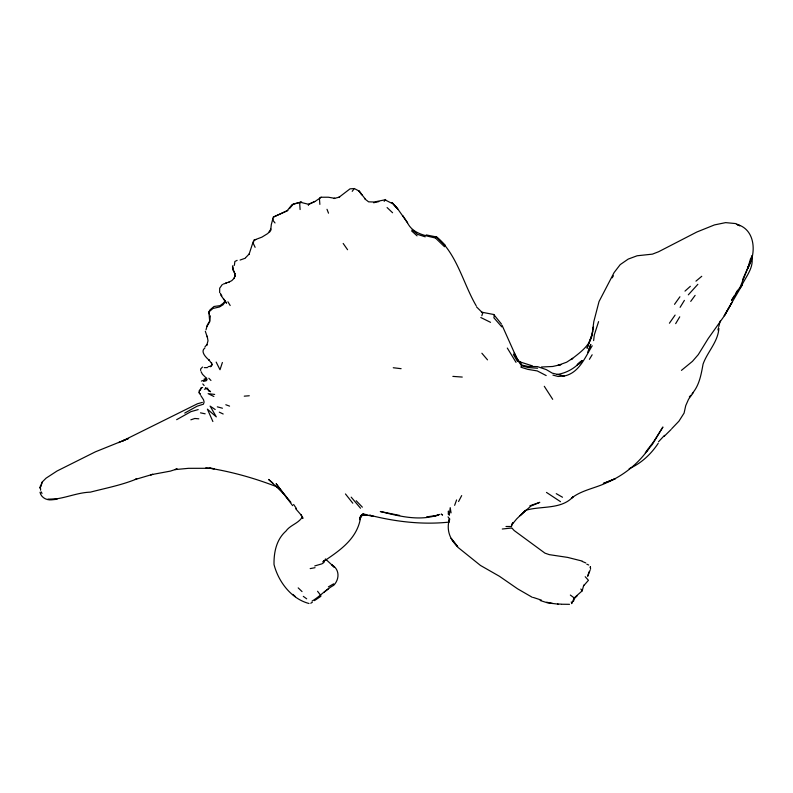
<?xml version="1.0" encoding="UTF-8"?>
<svg xmlns="http://www.w3.org/2000/svg" width="793" height="793" viewBox="0 0 793 793"><rect width="100%" height="100%" fill="white"/><g stroke="black" fill="none" stroke-linecap="round" stroke-linejoin="round"><path stroke-width="1.19" d="M270.919 229.068L267.925 233.429L261.908 237.137L254.097 240.091L253.215 243.282L255.118 247.327M448.263 514.211L448.392 511.049L449.284 515.341L450.216 507.669L451.058 512.883M546.189 375.565L537.238 370.916L527.89 369.379L520.971 367.238L521.725 365.067L517.581 359.645L514.112 353.004L517.036 358.753L521.725 365.067L528.128 366.425L537.446 366.594L546.327 369.617L552.285 373.146L564.18 376.031C579.138 373.007 585.036 357.346 592.212 345.768M200.223 394.25L199.093 392.694L199.241 390.989L201.135 387.975L202.602 387.47M270.71 230.059L271.295 224.637L273.307 217.104L287.879 210.452M593.63 340.584L594.304 334.924L598.586 321.611M210.373 315.842L209.739 320.957L207.27 325.18L206.021 329.799M308.378 205.387L308.527 204.287L314.811 201.541M42.445 481.946L40.185 487.903L41.92 482.313L46.034 478.189L57.066 470.992L95.368 451.841L128.565 438.46M571.684 603.632L574.191 597.932L582.181 590.854L583.757 585.105M750.763 257.963L747.829 268.103C756.482 253.81 755.858 229.365 736.727 224.32L739.879 225.797L735.498 223.557L725.615 222.625L714.473 224.915L696.869 232.002L658.596 251.738L652.431 254.137L637.136 255.772L628.244 259.073L620.215 264.614L614.079 272.604L599.032 301.548L593.808 321.621L592.133 334.279L587.107 348.077L592.133 334.279L593.491 327.043M593.114 329.026L593.531 326.785M501.463 324.059L493.752 314.504L481.42 312.125L482.699 313.007L481.837 315.753M511.455 526.433L512.724 522.795L511.644 524.976L516.719 518.86L525.501 510.375L520.01 515.708L530.795 506.142L539.805 502.336L529.863 505.775M718.884 328.451C717.913 342.11 707.415 351.805 703.064 364.126C701.161 374.484 699.357 385.418 692.14 393.615M592.639 331.286C591.856 344.648 580.486 352.151 571.039 359.606L572.724 358.377M717.933 329.997L718.508 327.678M718.785 326.577L720.213 321.046M587.653 576.57L590.101 570.137M39.848 488.131L40.552 485.564M201.135 387.975L200.609 389.799L199.241 390.989M253.245 241.538L249.002 254.494M590.161 567.421L590.389 566.648L590.567 569.106M587.93 575.321L589.04 571.862M222.387 362.48L220.008 369.746L216.172 362.104M573.408 601.5L574.41 598.546L577.403 595.573M232.884 265.556L232.537 267.875L234.936 274.14L234.837 273.169L235.124 276.37L235.243 275.468L233.935 278.541L234.55 277.768L231.863 280.593L228.255 282.486M454.637 505.339L456.599 499.947M588.703 350.1L590.785 344.43L587.712 352.251M747.829 268.103L750.981 260.015M308.527 204.287L300.428 202.274L299.734 204.059L300.101 209.55M352.201 191.341L354.332 188.546L359.031 191.034L361.539 194.285M742.585 279.741L748.651 266.002L740.345 286.689L731.493 300.418L734.348 295.829M324.05 561.236L324.615 560.116L322.91 561.89C340.088 550.342 358.188 538.358 360.835 515.787L359.516 519.683L362.272 514.459L359.863 517.571L364.027 513.933L362.104 514.826M384.169 201.323L385.636 199.469M458.562 501.523L461.675 495.605M206.686 378.092L205.922 379.5L201.372 381.066M735.498 293.995L737.569 290.278M206.983 326.339L209.719 321.76L208.896 311.966L209.907 309.994L213.971 306.494L220.067 305.622L223.497 303.075L225.133 300.844M675.666 323.643L679.74 316.823M612.166 277.837L613.395 275.795M589.397 359.338L592.153 354.788M680.116 307.337L684.399 300.369M392.079 202.602L397.779 208.985L392.119 202.73L397.779 208.985L407.305 222.466C412.598 233.618 424.741 235.462 435.456 238.019L436.309 236.681L445.478 245.463M741.217 286.541C745.549 276.906 754.867 267.043 751.457 255.782M269.541 232.141L270.75 230.327M669.421 323.217L675.101 315.069M674.526 304.334L679.918 296.78M693.042 393.031L688.542 399.295L685.727 405.659L684.081 413.103L678.937 421.182L671.721 428.706M739.512 288.771L742.089 285.193L724.207 315.783L732.038 302.232L725.189 314.662L708.169 338.611L698.286 354.62L692.438 361.36L681.445 370.371M210.541 366.782L212.028 364.75L211.513 362.53M690.713 301.39L695.114 295.392M658.2 443.346C650.994 454.201 641.17 463.419 629.156 468.683M224.736 302.48L223.011 304.79L219.473 306.98L212.94 308.467L208.896 311.966L209.352 314.137M212.157 364.651L211.097 366.069L208.093 366.762M689.315 397.025L690.723 395.32M645.333 452.763L653.918 441.255L662.918 427.021L652.332 444.476L646.682 451.187L648.733 448.689C638.157 463.915 623.08 475.879 605.991 483.016C594.621 488.369 581.477 490.243 571.466 498.182L573.141 496.745C561.256 509.711 541.52 505.716 526.017 510.216M207.191 379.579L206.17 380.789L203.514 381.403M289.445 208.628L293.36 204.049L301.647 201.908M688.314 294.837L697.85 284.31M312.016 601.114C319.896 596.495 325.685 589.655 333.764 585.264C339.582 579.197 339.8 569.433 331.89 564.894L334.349 567.223L325.408 558.936M204.951 346.858L207.013 344.489L206.785 345.242L208.004 340.762L207.181 336.202M579.366 363.888L582.181 360.716M222.308 284.518L219.681 288.206L219.661 292.657M583.509 585.938L588.436 580.298L585.204 576.709M658.487 441.8L664.524 435.347M245.612 257.695L249.379 253.79M664.108 436.408L671.096 429.509M557.182 374.455C566.42 373.097 574.717 368.418 580.843 361.41M684.993 291.11L690.366 286.293M576.927 365.167L582.032 360.607L577.938 363.957M695.957 281.148L701.755 276.291M324.228 592.093L328.629 588.713M399.652 515.44L380.293 511.505C399.454 516.283 420.419 521.645 439.56 514.429M314.444 600.628L320.887 596.316M354.332 188.546L350.02 188.853L338.77 197.467L339.622 197.07L333.873 198.518L334.686 198.319L328.332 197.219L321.205 197.239L315.445 201.184L309.171 204.158M324.089 562.396L321.968 563.833L314.762 565.934M202.532 367.01L200.649 368.983L200.679 370.5M572.467 358.406L566.638 362.203L557.955 365.345L560.919 364.631M176.641 419.675L190.954 411.636L198.191 409.594M310.747 603.235L312.313 602.313M328.381 586.879L333.645 583.836M204.911 347.998C199.777 351.477 206.398 357.97 209.491 360.458L208.946 359.913L211.652 363.531M184.729 413.064L197.15 406.175L203.444 404.182L204.098 402.021L203.533 399.791L200.788 395.538M128.456 438.499L122.548 440.938L197.437 403.776L202.384 402.388M361.073 515.331L366.059 514.479L361.886 514.508M118.494 442.603L124.035 440.313M273.307 217.104L287.116 210.779L292.042 204.594L300.428 202.274M176.869 469L170.436 471.101L150.601 474.799L152.672 474.333L135.296 479.468L136.773 478.903C121.904 485.068 105.885 488.121 90.323 492.146C75.692 492.602 62.132 499.907 47.689 499.352L57.017 499.283L51.723 499.808C46.579 500.462 41.117 497.558 40.017 492.265M240.101 260.045L245.235 258.231M176.988 468.911L174.936 469.605L188.496 468.326L210.165 468.296M190.865 419.814L194.82 418.476L198.815 418.813M223.22 284.092L226.6 283.042M204.386 389.224L207.816 388.223M237.147 260.342L234.857 261.492L234.391 265.358M321.205 197.239L320.045 197.576L319.46 199.063L319.866 204.396M225.47 283.101L229.127 282.09M254.097 240.091L255.762 239.655M434.495 516.124L438.113 515.262M560.76 364.651L552.691 366.485L541.441 367M373.632 202.77L378.846 201.6M310.182 568.601L315.039 567.689M204.128 379.034L206.666 378.558M433.712 515.856L426.565 516.927M502.286 529L511.188 528.069M434.713 515.708L438.688 515.093M520.337 364.77L521.229 364.671L517.581 359.645M244.254 396.163L249.28 395.757M564.18 376.031L558.103 376.477L552.929 375.109M449.363 522.081C422.639 524.956 395.479 521.754 369.617 515.163L373.354 516.362L362.847 514.3M569.503 604.325L561.87 604.236M204.267 367.625L207.419 367.615M505.993 526.493L510.92 526.502M362.014 514.548L364.354 514.598L362.609 514.221M557.529 604.038L561.266 604.137M364.849 198.934L368.616 201.848L374.157 202.007L384.952 199.826L391.474 203.127M558.163 604.147L547.487 602.849L540.192 600.499M452.862 376.388L462.26 377.062M537.565 368.239L528.197 367.546L521.695 365.831M205.783 467.88L214.298 468.703L209.719 468.227C232.914 472.013 255.693 478.526 277.56 487.071M393.269 367.744L401.109 368.676M214.665 394.428L208.133 393.645L213.862 396.49M309.002 603.503C291.318 598.884 278.393 581.695 274.021 564.527C273.783 552.364 276.4 539.498 285.956 531.092C290.218 524.956 298.902 523.35 302.401 516.758L302.886 518.414L301.152 514.845L301.598 515.559L295.67 508.729M426.198 234.916L436.556 236.958C457.026 254.097 463.062 283.329 476.206 305.801M200.5 412.846L205.159 413.807M362.837 514.27L368.289 515.42M546.655 602.194L552.711 603.513M217.332 406.839L222.436 408.217M532.361 365.851L517.898 361.241L520.704 362.183L518.701 361.449M425.226 236.82L417.574 234.391L412.132 229.772M533.332 597.466L541.431 600.132M276.44 486.575L278.412 487.219M582.25 561.087L567.669 557.41L549.281 554.644L544.94 553.137L514.122 530.507L511.852 527.96M225.807 404.747L229.573 406.125M582.27 561.454L585.779 562.941M586.8 564.19L588.693 565.003M219.284 412.162L223.19 414.005M480.806 317.527L490.54 322.335M532.361 597.357L517.631 588.852L499.491 576.313L480.459 565.439L457.858 547.279L451.138 538.348L457.67 546.526C449.572 539.537 446.043 528.941 449.651 518.791L449.314 521.487L449.016 518.156L448.035 516.877M562.515 497.241L556.25 493.642M560.512 501.672L546.476 492.413M570.345 595.057L574.191 597.932M215.2 409.525L210.115 406.115L216.311 416.88L207.399 409.158L212.881 421.519M208.509 390.295L210.551 391.692L208.47 390.057M303.303 596.366L306.693 598.824M205.526 387.559L207.796 389.452M272.812 483.026L268.599 479.438C276.351 486.803 284.32 493.761 290.902 502.375M292.825 594.393L295.472 596.663M411.547 230.852L417.059 235.858M205.982 377.815L202.453 374.266L201.075 371.689M362.361 507.163L356.206 500.73M387.093 207.558L392.585 212.752M435.456 238.019L444.536 246.742M298.188 587.881L302.024 591.568M476.504 306.871L482.699 313.007M360.528 508.244L351.19 497.152M208.837 378.231L210.958 380.462M287.294 498.222L276.113 483.71L292.637 505.656M501.791 326.855L493.861 317.775L494.366 315.584L493.752 314.504M202.76 383.931L204.128 385.497M317.567 591.271L320.788 595.484M481.876 353.232L487.517 359.863M199.093 392.694L200.223 394.052M208.916 391.108L207.092 388.421M275.022 222.952L273.258 220.771L272.792 218.69M345.461 493.95L352.796 503.208M362.173 195.098L358.862 190.905L365.176 198.835M580.863 589.03L582.181 590.854M343.181 243.461L347.572 249.726M293.598 504.447L296.493 508.61M402.715 215.527L407.543 222.813M220.761 295.085L226.52 303.194L223.795 299.06M516.015 362.351L507.312 348.058M544.285 386.3L552.691 399.315M227.908 301.766L230.178 305.513M513.368 354.461L517.234 360.984M220.395 293.37L221.832 295.809M41.167 491.838L42.019 493.415M571.218 601.966L571.783 603.077M502.028 325.219L517.036 358.753M327.003 209.293L328.51 213.178M207.35 337.303L205.318 331.276M40.562 488.468L40.602 490.193M441.255 514.191L442.524 514.935L441.255 514.191M615.09 478.784L603.414 483.433L615.09 478.784M233.489 270.78L232.488 266.696L233.747 271.85L233.489 270.78"/></g></svg>
